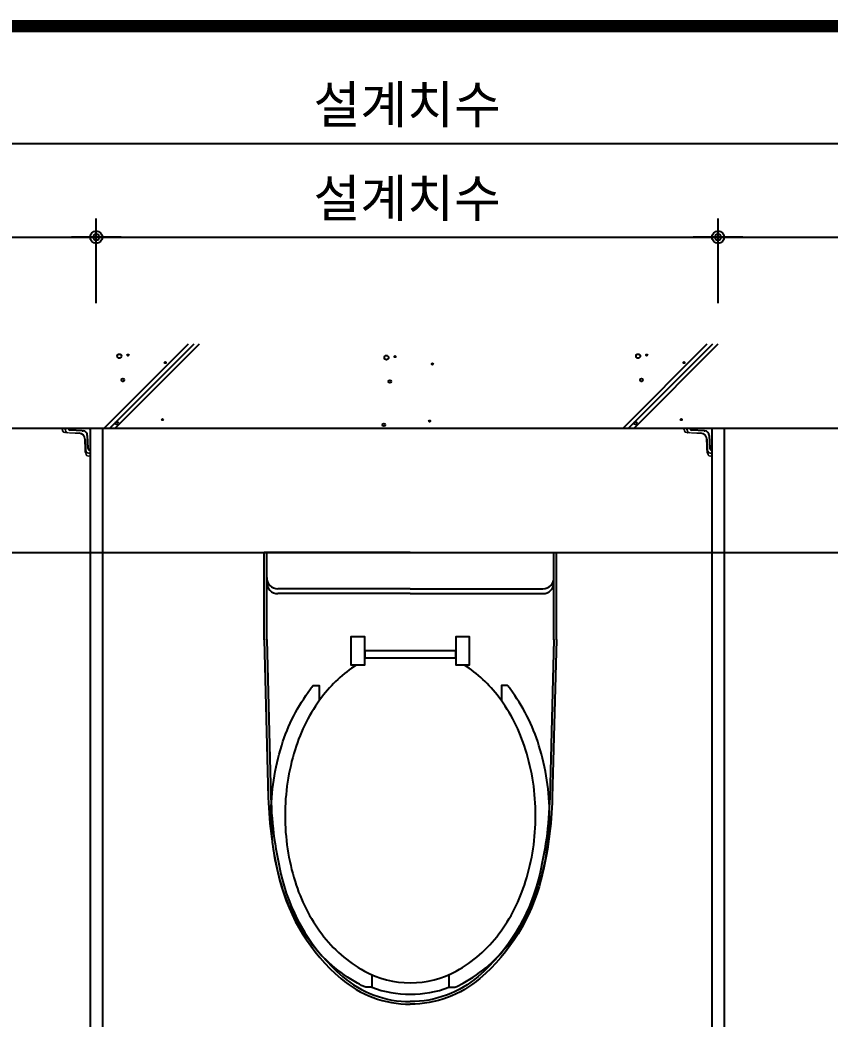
# Model space of a CAD drawing. Extents: x -256 to 8104, y -176 to 5714.
# Drawn here: x 3159 to 3810, y 3225 to 4029 of the extents above; entities that cross this region are included whole.
import ezdxf

# ---------------------------------------------------------------- set-up
doc = ezdxf.new("R2010")
doc.units = 0
doc.header["$LTSCALE"] = 30
doc.layers.get('0').update_dxf_attribs({"linetype": 'CONTINUOUS'})
doc.layers.get('DEFPOINTS').update_dxf_attribs({"linetype": 'CONTINUOUS'})
for name, color, linetype in [('0_toilet', 6, 'CONTINUOUS'), ('DIM', 7, 'CONTINUOUS'), ('HAT', 8, 'CONTINUOUS'), ('경첩', 4, 'CONTINUOUS'), ('부자재', 4, 'CONTINUOUS'), ('해치', 8, 'CONTINUOUS')]:
    doc.layers.add(name, color=color, linetype=linetype)
doc.styles.add('돋움', font='malgun.ttf')
doc.dimstyles.new('10', dxfattribs={"dimscale": 10, "dimtxt": 3, "dimasz": 1, "dimexe": 1.5, "dimexo": 2, "dimgap": 1, "dimtad": 1, "dimdec": 0, "dimlunit": 6, "dimtxsty": '돋움', "dimblk": 'DIMDOT', "dimcen": -1, "dimdle": 1.5, "dimclrt": 3, "dimazin": 3, "dimtfac": 1, "dimtdec": 0, "dimtix": 1, "dimtmove": 2, "dimatfit": 3, "dimldrblk": 'DIMDOT', "dimarcsym": 0})

# ---------------------------------------------------------------- blocks, each defined once
blk = doc.blocks.new('DIMDOT')
at = {"linetype": 'Continuous'}
blk.add_line((-2, 0), (2, 0), dxfattribs=at)
for radius in [0.5, 0.25]:
    blk.add_circle((0, 0), radius, dxfattribs=at)
blk = doc.blocks.new('*D1210')
at = {"layer": 'DEFPOINTS', "color": 0}
for p in [(52693.69, -9931.66), (52193.69, -10004.78), (52693.69, -10004.78)]:
    blk.add_point(p, dxfattribs=at)
at = {"layer": 'DIM', "color": 0, "lineweight": -2, "ltscale": 10}
for p, q in [((52193.69, -9984.78), (52193.69, -9916.66)), ((52693.69, -9984.78), (52693.69, -9916.66)), ((52203.69, -9931.66), (52683.69, -9931.66))]:
    blk.add_line(p, q, dxfattribs=at)
at = {"layer": 'DIM', "color": 0, "lineweight": -2, "xscale": 10, "yscale": 10, "zscale": 10, "rotation": 180}
blk.add_blockref('DIMDOT', (52193.69, -9931.66), dxfattribs=at)
at = {"layer": 'DIM', "color": 0, "lineweight": -2, "xscale": 10, "yscale": 10, "zscale": 10}
blk.add_blockref('DIMDOT', (52693.69, -9931.66), dxfattribs=at)
at = {"layer": 'DIM', "color": 3, "insert": (52443.69, -9902), "char_height": 30, "attachment_point": 5, "style": '돋움'}
blk.add_mtext('설계치수', dxfattribs=at)
blk = doc.blocks.new('*D1211')
at = {"layer": 'DEFPOINTS', "color": 0}
for p in [(52693.69, -9856.32), (51193.69, -10004.78), (52693.69, -10004.78)]:
    blk.add_point(p, dxfattribs=at)
at = {"layer": 'DIM', "color": 0, "lineweight": -2, "ltscale": 10}
for p, q in [((51193.69, -9984.78), (51193.69, -9841.32)), ((52693.69, -9984.78), (52693.69, -9841.32)), ((51203.69, -9856.32), (52683.69, -9856.32))]:
    blk.add_line(p, q, dxfattribs=at)
at = {"layer": 'DIM', "color": 0, "lineweight": -2, "xscale": 10, "yscale": 10, "zscale": 10, "rotation": 180}
blk.add_blockref('DIMDOT', (51193.69, -9856.32), dxfattribs=at)
at = {"layer": 'DIM', "color": 0, "lineweight": -2, "xscale": 10, "yscale": 10, "zscale": 10}
blk.add_blockref('DIMDOT', (52693.69, -9856.32), dxfattribs=at)
at = {"layer": 'DIM', "color": 3, "insert": (51943.69, -9826.67), "char_height": 30, "attachment_point": 5, "style": '돋움'}
blk.add_mtext('설계치수', dxfattribs=at)
blk = doc.blocks.new('*D1212')
at = {"layer": 'DEFPOINTS', "color": 0}
for p in [(52193.69, -9931.66), (51693.69, -10004.78), (52193.69, -10004.78)]:
    blk.add_point(p, dxfattribs=at)
at = {"layer": 'DIM', "color": 0, "lineweight": -2, "ltscale": 10}
for p, q in [((51693.69, -9984.78), (51693.69, -9916.66)), ((52193.69, -9984.78), (52193.69, -9916.66)), ((51703.69, -9931.66), (52183.69, -9931.66))]:
    blk.add_line(p, q, dxfattribs=at)
at = {"layer": 'DIM', "color": 0, "lineweight": -2, "xscale": 10, "yscale": 10, "zscale": 10, "rotation": 180}
blk.add_blockref('DIMDOT', (51693.69, -9931.66), dxfattribs=at)
at = {"layer": 'DIM', "color": 0, "lineweight": -2, "xscale": 10, "yscale": 10, "zscale": 10}
blk.add_blockref('DIMDOT', (52193.69, -9931.66), dxfattribs=at)
at = {"layer": 'DIM', "color": 3, "insert": (51943.69, -9902), "char_height": 30, "attachment_point": 5, "style": '돋움'}
blk.add_mtext('설계치수', dxfattribs=at)
blk = doc.blocks.new('*D1213')
at = {"layer": 'DEFPOINTS', "color": 0}
for p in [(51693.69, -9931.66), (51193.69, -10004.78), (51693.69, -10004.78)]:
    blk.add_point(p, dxfattribs=at)
at = {"layer": 'DIM', "color": 0, "lineweight": -2, "ltscale": 10}
for p, q in [((51193.69, -9984.78), (51193.69, -9916.66)), ((51693.69, -9984.78), (51693.69, -9916.66)), ((51203.69, -9931.66), (51683.69, -9931.66))]:
    blk.add_line(p, q, dxfattribs=at)
at = {"layer": 'DIM', "color": 0, "lineweight": -2, "xscale": 10, "yscale": 10, "zscale": 10, "rotation": 180}
blk.add_blockref('DIMDOT', (51193.69, -9931.66), dxfattribs=at)
at = {"layer": 'DIM', "color": 0, "lineweight": -2, "xscale": 10, "yscale": 10, "zscale": 10}
blk.add_blockref('DIMDOT', (51693.69, -9931.66), dxfattribs=at)
at = {"layer": 'DIM', "color": 3, "insert": (51443.69, -9902), "char_height": 30, "attachment_point": 5, "style": '돋움'}
blk.add_mtext('설계치수', dxfattribs=at)
blk = doc.blocks.new('A$C10E41893')
at = {"layer": '부자재'}
for p, q in [((6.5, 0), (6.5, 196)), ((123.3, 196), (6.5, 196)), ((123.3, 192.5), (6.5, 192.5)), ((54.8, 0), (54.8, 177.5)), ((61.4, 0), (61.4, 177.5)), ((6.5, 0), (6.5, -196)), ((54.8, 0), (54.8, -177.5)), ((61.4, 0), (61.4, -177.5)), ((123.3, -192.5), (6.5, -192.5)), ((123.3, -196), (6.5, -196))]:
    blk.add_line(p, q, dxfattribs=at)
for points in [[(122.7, 196, -0.012538), (123.3, 196), (334.6, 190.3, -0.055395), (444.7, 175.1, -0.154276), (576.9, 93.3, -0.179504), (611.5, 0, -0.179504)], [(122.8, 192.5, -0.012538), (123.2, 192.5), (334.5, 186.8, -0.055395), (443.8, 171.7, -0.154276), (574.3, 91, -0.179504), (608, 0, -0.179504)], [(572, 51.4), (588.8, 51.4), (588.8, 59.6, 0.021185), (583.3, 70.7, 0.106084), (528.4, 133.7, 0.085733), (452.6, 172.4, 0.075373), (358.7, 186.6, 0.075373), (264.8, 172.4, 0.085733), (189, 133.7, 0.007337), (184.4, 130.1), (184.4, 122), (204.7, 122)], [(156.7, -72, 0.089162), (200.2, -118.7, 0.085733), (270.3, -154.5, 0.075373), (358.7, -167.9, 0.075373), (447.1, -154.5, 0.085733), (517.2, -118.7, 0.106084), (567, -61.6, 0.126931), (582.8, 0, 0.126931), (567, 61.6, 0.106084), (517.2, 118.7, 0.085733), (447.1, 154.5, 0.075373), (358.7, 167.9, 0.075373), (270.3, 154.5, 0.085733), (200.2, 118.7, 0.089162), (156.7, 72)], [(588.8, -51.4, 0.090214), (598.2, 0, 0.090214), (588.8, 51.4, 0.106084)], [(122.7, -196, 0.012538), (123.3, -196), (334.6, -190.3, 0.055395), (444.7, -175.1, 0.154276), (576.9, -93.3, 0.179504), (611.5, 0, 0.179504)], [(122.8, -192.5, 0.012538), (123.2, -192.5), (334.5, -186.8, 0.055395), (443.8, -171.7, 0.154276), (574.3, -91, 0.179504), (608, 0, 0.179504)], [(572, -51.4), (588.8, -51.4), (588.8, -59.6, -0.021185), (583.3, -70.7, -0.106084), (528.4, -133.7, -0.085733), (452.6, -172.4, -0.075373), (358.7, -186.6, -0.075373), (264.8, -172.4, -0.085733), (189, -133.7, -0.007337), (184.4, -130.1), (184.4, -122), (204.7, -122)]]:
    blk.add_lwpolyline(points, format="xyb", dxfattribs=at)
blk.add_lwpolyline([(138, -60.8), (119.3, -60.8), (119.3, -79.5), (156.7, -79.5), (156.7, -60.8), (138, -60.8), (147.3, -60.8), (147.3, 60.8), (138, 60.8), (156.7, 60.8), (156.7, 79.5), (119.3, 79.5), (119.3, 60.8), (138, 60.8), (138, -60.8), (119.3, -60.8)], dxfattribs=at)
for centre, start, end in [((39.8, 177.5), 0, 90), ((46.4, 177.5), 0, 90), ((39.8, -177.5), 270, 0), ((46.4, -177.5), 270, 0)]:
    blk.add_arc(centre, 15, start, end, dxfattribs=at)
blk = doc.blocks.new('BASIC_45', base_point=(48473.46, -13786.28))
for p, q in [((51193.69, -10085.22), (52693.69, -10085.22)), ((51193.69, -10185.22), (52693.69, -10185.22))]:
    blk.add_line(p, q)
at = {"color": 4}
for p, q in [((51682.43, -10087.31), (51672.71, -10086.72)), ((52182.38, -10087.31), (52172.66, -10086.72)), ((51682.43, -10087.31), (51683.1, -10087.31)), ((51686.51, -10091.17), (51687.01, -10101.2)), ((52182.38, -10087.31), (52183.05, -10087.31)), ((52186.46, -10091.17), (52186.96, -10101.2))]:
    blk.add_line(p, q, dxfattribs=at)
at = {"color": 8, "const_width": 10}
blk.add_lwpolyline([(50957.62, -9762.12), (54305.44, -9762.12)], dxfattribs=at)
at = {"color": 4}
for centre, radius, start, end in [((51672.79, -10085.11), 1.61, 184.02269, 266.84997), ((52172.74, -10085.11), 1.61, 184.02269, 266.84997), ((51682.86, -10090.96), 3.66, 356.64811, 86.2207), ((52182.81, -10090.96), 3.66, 356.64811, 86.2207), ((51688.66, -10101.02), 1.65, 186.1664, 269.59836), ((52188.61, -10101.02), 1.65, 186.1664, 269.59836)]:
    blk.add_arc(centre, radius, start, end, dxfattribs=at)
at = {"layer": '0_toilet'}
for p, q in [((51688.69, -10085.22), (51688.69, -10810.22)), ((51698.69, -10085.22), (51698.69, -10810.22)), ((52188.64, -10085.22), (52188.64, -10810.22)), ((52198.74, -10810.23), (52198.74, -10085.23))]:
    blk.add_line(p, q, dxfattribs=at)
at = {"layer": '경첩', "color": 4, "linetype": 'Continuous', "lineweight": 15}
for p, q in [((51666.19, -10086.36), (51666.19, -10085.22)), ((51666.19, -10085.22), (51666.44, -10085.22)), ((51666.44, -10086.36), (51666.19, -10086.36)), ((51666.44, -10085.22), (51666.44, -10086.36)), ((51666.44, -10085.22), (51668.59, -10085.22)), ((51668.59, -10085.22), (51668.59, -10086.47)), ((51668.59, -10086.47), (51668.69, -10086.47)), ((51668.69, -10086.48), (51668.69, -10085.22)), ((51668.69, -10085.22), (51668.94, -10085.22)), ((51668.69, -10086.48), (51668.94, -10086.48)), ((51668.94, -10085.22), (51668.94, -10086.48)), ((51687.19, -10085.22), (51668.94, -10085.22)), ((51688.69, -10104.97), (51688.69, -10086.72)), ((52166.14, -10086.36), (52166.14, -10085.22)), ((52166.14, -10085.22), (52166.39, -10085.22)), ((52166.39, -10086.36), (52166.14, -10086.36)), ((52166.39, -10085.22), (52166.39, -10086.36)), ((52166.39, -10085.22), (52168.54, -10085.22)), ((52168.54, -10085.22), (52168.54, -10086.47)), ((52168.54, -10086.47), (52168.64, -10086.47)), ((52168.64, -10086.48), (52168.64, -10085.22)), ((52168.64, -10085.22), (52168.89, -10085.22)), ((52168.64, -10086.48), (52168.89, -10086.48)), ((52168.89, -10085.22), (52168.89, -10086.48)), ((52187.14, -10085.22), (52168.89, -10085.22)), ((52188.64, -10104.97), (52188.64, -10086.72)), ((51670.93, -10088.83), (51668.43, -10088.71)), ((51668.45, -10088.46), (51669.89, -10088.53)), ((51668.93, -10088.9), (51669.09, -10088.74)), ((51668.93, -10088.9), (51669.01, -10088.99)), ((51672.23, -10089.14), (51669.01, -10088.99)), ((51679.91, -10089.25), (51670.93, -10088.83)), ((51670.95, -10088.58), (51679.92, -10089)), ((51672.23, -10089.14), (51672.47, -10088.9)), ((51672.9, -10089.17), (51673.14, -10088.93)), ((51673.24, -10089.19), (51673.48, -10088.95)), ((51673.91, -10089.22), (51674.15, -10088.98)), ((51676.62, -10089.35), (51673.91, -10089.22)), ((51676.62, -10089.35), (51676.85, -10089.11)), ((51677.29, -10089.38), (51677.53, -10089.14)), ((51677.63, -10089.4), (51677.87, -10089.16)), ((51678.3, -10089.43), (51678.54, -10089.19)), ((51679.65, -10089.49), (51678.3, -10089.43)), ((51679.65, -10089.49), (51679.89, -10089.25)), ((51679.89, -10089.5), (51679.65, -10089.49)), ((51680.9, -10089.66), (51681.1, -10089.46)), ((51681.43, -10089.84), (51681.62, -10089.64)), ((51681.68, -10089.94), (51681.87, -10089.75)), ((51682.14, -10090.19), (51682.32, -10090.01)), ((51682.35, -10090.33), (51682.53, -10090.15)), ((51683.44, -10091.36), (51683.62, -10091.18)), ((51683.59, -10091.56), (51683.77, -10091.39)), ((51683.86, -10092), (51684.04, -10091.82)), ((51683.98, -10092.24), (51684.16, -10092.05)), ((51684.14, -10092.64), (51684.34, -10092.45)), ((51684.5, -10092.96), (51684.29, -10093.16)), ((51684.3, -10093.17), (51684.5, -10092.96)), ((51684.37, -10093.54), (51684.58, -10093.32)), ((51684.4, -10093.76), (51684.62, -10093.53)), ((51684.45, -10094.67), (51684.42, -10094.02)), ((51684.45, -10094.67), (51684.69, -10094.43)), ((51684.45, -10094.77), (51684.69, -10094.53)), ((51684.45, -10094.77), (51684.45, -10094.67)), ((51684.47, -10095.11), (51684.45, -10094.77)), ((51684.47, -10095.11), (51684.71, -10094.87)), ((51684.47, -10095.21), (51684.71, -10094.97)), ((51684.47, -10095.21), (51684.47, -10095.11)), ((51685.09, -10102.99), (51684.67, -10094.01)), ((51684.92, -10094), (51685.34, -10102.97)), ((52170.88, -10088.83), (52168.38, -10088.71)), ((52168.4, -10088.46), (52169.84, -10088.53)), ((52168.88, -10088.9), (52169.04, -10088.74)), ((52168.88, -10088.9), (52168.96, -10088.99)), ((52172.18, -10089.14), (52168.96, -10088.99)), ((52179.86, -10089.25), (52170.88, -10088.83)), ((52170.9, -10088.58), (52179.87, -10089)), ((52172.18, -10089.14), (52172.42, -10088.9)), ((52172.85, -10089.17), (52173.09, -10088.93)), ((52173.19, -10089.19), (52173.43, -10088.95)), ((52173.86, -10089.22), (52174.1, -10088.98)), ((52176.57, -10089.35), (52173.86, -10089.22)), ((52176.57, -10089.35), (52176.8, -10089.11)), ((52177.24, -10089.38), (52177.48, -10089.14)), ((52177.58, -10089.4), (52177.82, -10089.16)), ((52178.25, -10089.43), (52178.49, -10089.19)), ((52179.6, -10089.49), (52178.25, -10089.43)), ((52179.6, -10089.49), (52179.84, -10089.25)), ((52179.84, -10089.5), (52179.6, -10089.49)), ((52180.85, -10089.66), (52181.05, -10089.46)), ((52181.38, -10089.84), (52181.57, -10089.64)), ((52181.63, -10089.94), (52181.82, -10089.75)), ((52182.09, -10090.19), (52182.27, -10090.01)), ((52182.3, -10090.33), (52182.48, -10090.15)), ((52183.39, -10091.36), (52183.57, -10091.18)), ((52183.54, -10091.56), (52183.72, -10091.39)), ((52183.81, -10092), (52183.99, -10091.82)), ((52183.93, -10092.24), (52184.11, -10092.05)), ((52184.09, -10092.64), (52184.29, -10092.45)), ((52184.45, -10092.96), (52184.24, -10093.16)), ((52184.25, -10093.17), (52184.45, -10092.96)), ((52184.32, -10093.54), (52184.53, -10093.32)), ((52184.35, -10093.76), (52184.57, -10093.53)), ((52184.4, -10094.67), (52184.37, -10094.02)), ((52184.4, -10094.67), (52184.64, -10094.43)), ((52184.4, -10094.77), (52184.64, -10094.53)), ((52184.4, -10094.77), (52184.4, -10094.67)), ((52184.42, -10095.11), (52184.4, -10094.77)), ((52184.42, -10095.11), (52184.66, -10094.87)), ((52184.42, -10095.21), (52184.66, -10094.97)), ((52184.42, -10095.21), (52184.42, -10095.11)), ((52185.04, -10102.99), (52184.62, -10094.01)), ((52184.87, -10094), (52185.29, -10102.97)), ((51684.52, -10096.13), (51684.47, -10095.21)), ((51684.52, -10096.13), (51684.75, -10095.89)), ((51684.53, -10096.37), (51684.77, -10096.13)), ((51684.55, -10096.79), (51684.53, -10096.37)), ((51684.55, -10096.79), (51684.79, -10096.55)), ((51684.55, -10096.8), (51684.79, -10096.56)), ((51684.68, -10099.67), (51684.55, -10096.8)), ((51684.68, -10099.67), (51684.92, -10099.43)), ((51684.7, -10100), (51684.94, -10099.77)), ((51684.73, -10100.68), (51684.7, -10100)), ((51684.73, -10100.68), (51684.97, -10100.44)), ((51684.75, -10101.02), (51684.98, -10100.78)), ((51684.78, -10101.69), (51685.02, -10101.45)), ((51684.9, -10104.39), (51684.78, -10101.69)), ((51685.21, -10105.49), (51685.09, -10102.99)), ((52184.47, -10096.13), (52184.42, -10095.21)), ((52184.47, -10096.13), (52184.7, -10095.89)), ((52184.48, -10096.37), (52184.72, -10096.13)), ((52184.5, -10096.79), (52184.48, -10096.37)), ((52184.5, -10096.79), (52184.74, -10096.55)), ((52184.5, -10096.8), (52184.74, -10096.56)), ((52184.63, -10099.67), (52184.5, -10096.8)), ((52184.63, -10099.67), (52184.87, -10099.43)), ((52184.65, -10100), (52184.89, -10099.77)), ((52184.68, -10100.68), (52184.65, -10100)), ((52184.68, -10100.68), (52184.92, -10100.44)), ((52184.7, -10101.02), (52184.93, -10100.78)), ((52184.73, -10101.69), (52184.97, -10101.45)), ((52184.85, -10104.39), (52184.73, -10101.69)), ((52185.16, -10105.49), (52185.04, -10102.99)), ((51684.9, -10104.39), (51685.14, -10104.15)), ((51685.01, -10104.99), (51685.18, -10104.83)), ((51685.39, -10104.03), (51685.46, -10105.47)), ((51687.44, -10104.97), (51688.69, -10104.97)), ((51687.44, -10105.22), (51687.44, -10104.97)), ((51687.44, -10105.22), (51687.44, -10105.32)), ((51688.69, -10105.22), (51687.44, -10105.22)), ((51687.44, -10105.32), (51688.69, -10105.32)), ((51687.55, -10107.47), (51688.69, -10107.47)), ((51687.55, -10107.47), (51687.55, -10107.72)), ((51688.69, -10107.72), (51687.55, -10107.72)), ((51688.69, -10104.97), (51688.69, -10105.22)), ((51688.69, -10105.32), (51688.69, -10107.47)), ((51688.69, -10107.47), (51688.69, -10107.72)), ((52184.85, -10104.39), (52185.09, -10104.15)), ((52184.96, -10104.99), (52185.13, -10104.83)), ((52185.34, -10104.03), (52185.41, -10105.47)), ((52187.39, -10104.97), (52188.64, -10104.97)), ((52187.39, -10105.22), (52187.39, -10104.97)), ((52187.39, -10105.22), (52187.39, -10105.32)), ((52188.64, -10105.22), (52187.39, -10105.22)), ((52187.39, -10105.32), (52188.64, -10105.32)), ((52187.5, -10107.47), (52188.64, -10107.47)), ((52187.5, -10107.47), (52187.5, -10107.72)), ((52188.64, -10107.72), (52187.5, -10107.72)), ((52188.64, -10104.97), (52188.64, -10105.22)), ((52188.64, -10105.32), (52188.64, -10107.47)), ((52188.64, -10107.47), (52188.64, -10107.72))]:
    blk.add_line(p, q, dxfattribs=at)
at = {"layer": '경첩', "color": 4, "linetype": 'Continuous', "lineweight": 15, "flags": 128}
for points in [[(51668.45, -10088.46), (51668.44, -10088.51), (51668.44, -10088.56), (51668.44, -10088.6), (51668.44, -10088.64), (51668.44, -10088.67), (51668.43, -10088.69), (51668.43, -10088.71), (51668.43, -10088.71)], [(51670.93, -10088.83), (51670.93, -10088.83), (51670.93, -10088.81), (51670.94, -10088.79), (51670.94, -10088.76), (51670.94, -10088.72), (51670.94, -10088.68), (51670.94, -10088.63), (51670.95, -10088.58)], [(51672.9, -10089.17), (51672.89, -10089.17), (51672.85, -10089.17), (51672.79, -10089.17), (51672.7, -10089.16), (51672.6, -10089.16), (51672.48, -10089.15), (51672.36, -10089.15), (51672.23, -10089.14)], [(51673.91, -10089.22), (51673.8, -10089.22), (51673.68, -10089.21), (51673.58, -10089.21), (51673.48, -10089.2), (51673.4, -10089.2), (51673.33, -10089.19), (51673.28, -10089.19), (51673.25, -10089.19), (51673.24, -10089.19)], [(51677.29, -10089.38), (51677.28, -10089.38), (51677.24, -10089.38), (51677.18, -10089.37), (51677.09, -10089.37), (51676.99, -10089.37), (51676.87, -10089.36), (51676.75, -10089.35), (51676.62, -10089.35)], [(51678.3, -10089.43), (51678.17, -10089.42), (51678.05, -10089.42), (51677.93, -10089.41), (51677.83, -10089.41), (51677.74, -10089.4), (51677.68, -10089.4), (51677.64, -10089.4), (51677.63, -10089.4)], [(51679.91, -10089.25), (51679.91, -10089.25), (51679.91, -10089.23), (51679.91, -10089.21), (51679.91, -10089.18), (51679.91, -10089.14), (51679.91, -10089.1), (51679.92, -10089.05), (51679.92, -10089)], [(51684.3, -10093.17), (51684.3, -10093.16), (51684.3, -10093.17)], [(51684.4, -10093.76), (51684.38, -10093.6), (51684.37, -10093.54)], [(51684.67, -10094.01), (51684.67, -10094.01), (51684.68, -10094.01), (51684.71, -10094.01), (51684.74, -10094.01), (51684.78, -10094.01), (51684.82, -10094), (51684.87, -10094), (51684.92, -10094)], [(52168.4, -10088.46), (52168.39, -10088.51), (52168.39, -10088.56), (52168.39, -10088.6), (52168.39, -10088.64), (52168.39, -10088.67), (52168.38, -10088.69), (52168.38, -10088.71), (52168.38, -10088.71)], [(52170.88, -10088.83), (52170.88, -10088.83), (52170.88, -10088.81), (52170.89, -10088.79), (52170.89, -10088.76), (52170.89, -10088.72), (52170.89, -10088.68), (52170.89, -10088.63), (52170.9, -10088.58)], [(52172.85, -10089.17), (52172.84, -10089.17), (52172.8, -10089.17), (52172.74, -10089.17), (52172.65, -10089.16), (52172.55, -10089.16), (52172.43, -10089.15), (52172.31, -10089.15), (52172.18, -10089.14)], [(52173.86, -10089.22), (52173.75, -10089.22), (52173.63, -10089.21), (52173.53, -10089.21), (52173.43, -10089.2), (52173.35, -10089.2), (52173.28, -10089.19), (52173.23, -10089.19), (52173.2, -10089.19), (52173.19, -10089.19)], [(52177.24, -10089.38), (52177.23, -10089.38), (52177.19, -10089.38), (52177.13, -10089.37), (52177.04, -10089.37), (52176.94, -10089.37), (52176.82, -10089.36), (52176.7, -10089.35), (52176.57, -10089.35)], [(52178.25, -10089.43), (52178.12, -10089.42), (52178, -10089.42), (52177.88, -10089.41), (52177.78, -10089.41), (52177.69, -10089.4), (52177.63, -10089.4), (52177.59, -10089.4), (52177.58, -10089.4)], [(52179.86, -10089.25), (52179.86, -10089.25), (52179.86, -10089.23), (52179.86, -10089.21), (52179.86, -10089.18), (52179.86, -10089.14), (52179.86, -10089.1), (52179.87, -10089.05), (52179.87, -10089)], [(52184.25, -10093.17), (52184.25, -10093.16), (52184.25, -10093.17)], [(52184.35, -10093.76), (52184.33, -10093.6), (52184.32, -10093.54)], [(52184.62, -10094.01), (52184.62, -10094.01), (52184.63, -10094.01), (52184.66, -10094.01), (52184.69, -10094.01), (52184.73, -10094.01), (52184.77, -10094), (52184.82, -10094), (52184.87, -10094)], [(51684.53, -10096.37), (51684.52, -10096.29), (51684.52, -10096.21), (51684.52, -10096.13)], [(51684.55, -10096.8), (51684.55, -10096.8), (51684.55, -10096.79)], [(51684.78, -10101.69), (51684.77, -10101.56), (51684.77, -10101.43), (51684.76, -10101.32), (51684.75, -10101.22), (51684.75, -10101.13), (51684.75, -10101.07), (51684.75, -10101.03), (51684.75, -10101.02)], [(51685.09, -10102.99), (51685.09, -10102.99), (51685.11, -10102.98), (51685.13, -10102.98), (51685.16, -10102.98), (51685.2, -10102.98), (51685.24, -10102.98), (51685.29, -10102.98), (51685.34, -10102.97)], [(52184.48, -10096.37), (52184.47, -10096.29), (52184.47, -10096.21), (52184.47, -10096.13)], [(52184.5, -10096.8), (52184.5, -10096.8), (52184.5, -10096.79)], [(52184.73, -10101.69), (52184.72, -10101.56), (52184.72, -10101.43), (52184.71, -10101.32), (52184.7, -10101.22), (52184.7, -10101.13), (52184.7, -10101.07), (52184.7, -10101.03), (52184.7, -10101.02)], [(52185.04, -10102.99), (52185.04, -10102.99), (52185.06, -10102.98), (52185.08, -10102.98), (52185.11, -10102.98), (52185.15, -10102.98), (52185.19, -10102.98), (52185.24, -10102.98), (52185.29, -10102.97)], [(51684.93, -10104.9), (51684.92, -10104.8), (51684.92, -10104.67), (51684.91, -10104.54), (51684.9, -10104.39)], [(51684.93, -10104.9), (51684.95, -10104.92), (51684.97, -10104.94), (51684.98, -10104.96), (51684.99, -10104.97), (51685, -10104.98), (51685.01, -10104.99), (51685.01, -10104.99), (51685.01, -10104.99)], [(51685.46, -10105.47), (51685.41, -10105.48), (51685.36, -10105.48), (51685.32, -10105.48), (51685.28, -10105.48), (51685.25, -10105.48), (51685.23, -10105.48), (51685.21, -10105.49), (51685.21, -10105.49)], [(52184.88, -10104.9), (52184.87, -10104.8), (52184.87, -10104.67), (52184.86, -10104.54), (52184.85, -10104.39)], [(52184.88, -10104.9), (52184.9, -10104.92), (52184.92, -10104.94), (52184.93, -10104.96), (52184.94, -10104.97), (52184.95, -10104.98), (52184.96, -10104.99), (52184.96, -10104.99), (52184.96, -10104.99)], [(52185.41, -10105.47), (52185.36, -10105.48), (52185.31, -10105.48), (52185.27, -10105.48), (52185.23, -10105.48), (52185.2, -10105.48), (52185.18, -10105.48), (52185.16, -10105.49), (52185.16, -10105.49)]]:
    blk.add_lwpolyline(points, dxfattribs=at)
at = {"layer": '경첩', "color": 4, "linetype": 'Continuous', "lineweight": 15}
for centre, radius, start, end in [((51668.54, -10086.36), 2.35, 180, 267.30166), ((51668.54, -10086.36), 2.1, 180, 267.30166), ((51671.04, -10086.48), 2.35, 180, 267.30166), ((51671.04, -10086.48), 2.1, 180, 267.30166), ((51687.19, -10086.72), 1.5, 0, 90), ((52168.49, -10086.36), 2.35, 180, 267.30166), ((52168.49, -10086.36), 2.1, 180, 267.30166), ((52170.99, -10086.48), 2.35, 180, 267.30166), ((52170.99, -10086.48), 2.1, 180, 267.30166), ((52187.14, -10086.72), 1.5, 0, 90), ((51679.67, -10094.25), 4.75, 75, 87.30166), ((51679.67, -10094.25), 5, 2.69834, 87.30166), ((51679.67, -10094.25), 5.25, 2.69834, 87.30166), ((51679.67, -10094.25), 4.75, 68.24939, 75.00018), ((51679.67, -10094.25), 4.75, 58.70023, 65.00519), ((51679.67, -10094.25), 4.75, 55.61419, 58.70089), ((51679.67, -10094.25), 4.75, 37.43916, 55.61511), ((51679.67, -10094.25), 4.75, 34.38551, 37.43877), ((51679.67, -10094.25), 4.75, 28.17355, 34.38489), ((51679.67, -10094.25), 4.75, 19.76602, 24.99481), ((51679.67, -10094.25), 4.75, 13.24314, 19.76602), ((51679.67, -10094.25), 4.75, 8.6056, 13.16233), ((51679.67, -10094.25), 4.75, 2.69834, 5.90882), ((52179.62, -10094.25), 4.75, 75, 87.30166), ((52179.62, -10094.25), 5, 2.69834, 87.30166), ((52179.62, -10094.25), 5.25, 2.69834, 87.30166), ((52179.62, -10094.25), 4.75, 68.24939, 75.00018), ((52179.62, -10094.25), 4.75, 58.70023, 65.00519), ((52179.62, -10094.25), 4.75, 55.61419, 58.70089), ((52179.62, -10094.25), 4.75, 37.43916, 55.61511), ((52179.62, -10094.25), 4.75, 34.38551, 37.43877), ((52179.62, -10094.25), 4.75, 28.17355, 34.38489), ((52179.62, -10094.25), 4.75, 19.76602, 24.99481), ((52179.62, -10094.25), 4.75, 13.24314, 19.76602), ((52179.62, -10094.25), 4.75, 8.6056, 13.16233), ((52179.62, -10094.25), 4.75, 2.69834, 5.90882), ((51687.44, -10102.87), 2.35, 182.69834, 270), ((51687.44, -10102.87), 2.1, 182.69834, 270), ((52187.39, -10102.87), 2.35, 182.69834, 270), ((52187.39, -10102.87), 2.1, 182.69834, 270), ((51687.55, -10105.37), 2.35, 182.69834, 270), ((51687.55, -10105.37), 2.1, 182.69834, 270), ((52187.5, -10105.37), 2.35, 182.69834, 270), ((52187.5, -10105.37), 2.1, 182.69834, 270)]:
    blk.add_arc(centre, radius, start, end, dxfattribs=at)
at = {"layer": '해치'}
for p, q in [((51700.15, -10085.22), (51767.89, -10017.49)), ((51708.97, -10085.22), (51776.71, -10017.49)), ((52117.27, -10085.22), (52185.01, -10017.49)), ((52126.1, -10085.22), (52193.83, -10017.49))]:
    blk.add_line(p, q, dxfattribs=at)
at = {"layer": '해치', "color": 2}
for p, q in [((51704.56, -10085.22), (51772.3, -10017.49)), ((52121.68, -10085.22), (52189.42, -10017.49))]:
    blk.add_line(p, q, dxfattribs=at)
at = {"layer": '해치'}
for centre, radius in [((51712.27, -10027.27), 1.68), ((51719.21, -10026.49), 0.56), ((51927.01, -10028.45), 1.68), ((51933.95, -10027.66), 0.56), ((52129.39, -10027.27), 1.68), ((52136.34, -10026.49), 0.56), ((51749.21, -10032.45), 0.56), ((51963.95, -10033.63), 0.56), ((52166.34, -10032.45), 0.56), ((51715.07, -10046.44), 1.12), ((51929.81, -10047.62), 1.12), ((52132.19, -10046.44), 1.12), ((51746.97, -10078.33), 0.559), ((51961.71, -10079.5), 0.559), ((52164.1, -10078.33), 0.559), ((51710.26, -10081.11), 1.12), ((51925, -10082.43), 1.12), ((52127.38, -10081.11), 1.12)]:
    blk.add_circle(centre, radius, dxfattribs=at)
at = {"layer": 'HAT', "xscale": 0.6000000000003638, "yscale": 0.6000000000003638, "zscale": 0.6000000000003638, "rotation": 270}
blk.add_blockref('A$C10E41893', (51946.22, -10181.32), dxfattribs=at)
at = {"layer": 'DIM', "ltscale": 10}
for base, p1, p2, picture, middle in [((52693.69, -9856.32), (51193.69, -10004.78), (52693.69, -10004.78), '*D1211', (51943.69, -9826.67)), ((51693.69, -9931.66), (51193.69, -10004.78), (51693.69, -10004.78), '*D1213', (51443.69, -9902)), ((52193.69, -9931.66), (51693.69, -10004.78), (52193.69, -10004.78), '*D1212', (51943.69, -9902)), ((52693.69, -9931.66), (52193.69, -10004.78), (52693.69, -10004.78), '*D1210', (52443.69, -9902))]:
    dim = blk.add_linear_dim(base=base, p1=p1, p2=p2, text='설계치수', dimstyle='10', override={"dimtxsty": '돋움'}, dxfattribs=at)
    dim.commit()
    dim.dimension.update_dxf_attribs({"geometry": picture, "text_midpoint": middle})

msp = doc.modelspace()

# ---------------------------------------------------------------- block references
msp.add_blockref('BASIC_45', (0, 0))

doc.saveas('drawing.dxf')
